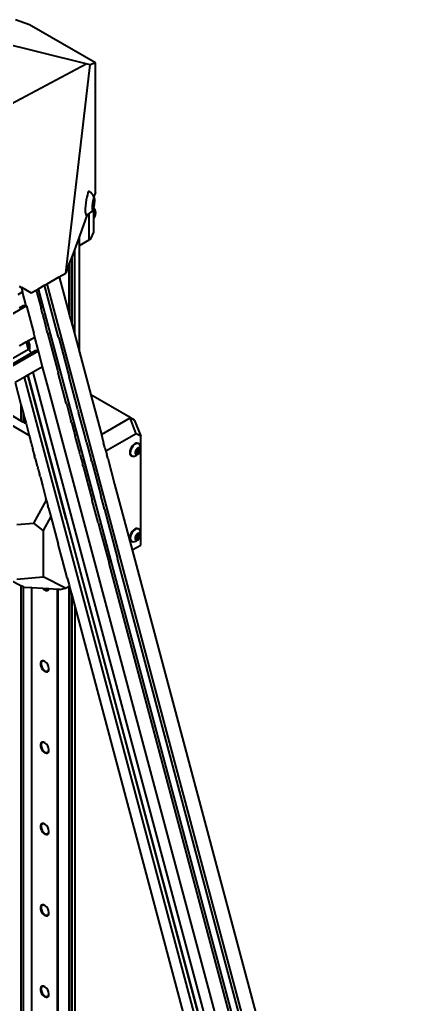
# Model space of a CAD drawing. Header units: millimetres. Extents: x 15 to 415, y 5 to 292.
# Drawn here: x 328.86 to 348.05, y 110.38 to 159.8 of the extents above; entities that cross this region are included whole.
import ezdxf

# ---------------------------------------------------------------- set-up
doc = ezdxf.new("R2010")
doc.units = ezdxf.units.MM
doc.layers.add('Geometries', color=7, linetype='Continuous')

msp = doc.modelspace()

# ---------------------------------------------------------------- linework, layer by layer
at = {"layer": 'Geometries', "linetype": 'Continuous', "lineweight": 40}
for p, q in [((329.3545, 159.5512), (328.6518, 159.8013)), ((332.6588, 157.6435), (329.3545, 159.5512)), ((332.1962, 157.5874), (327.2362, 158.8171)), ((332.6588, 157.6435), (332.3882, 157.5301)), ((332.6588, 151.122), (332.6588, 157.6435)), ((326.6545, 154.6256), (332.1962, 157.5874)), ((331.1726, 147.0853), (332.3882, 157.5301)), ((332.3882, 157.5301), (332.1962, 157.5874)), ((332.3473, 151.1807), (332.3075, 151.1855)), ((332.5833, 150.7705), (332.5788, 150.7672)), ((332.5876, 150.9288), (332.5838, 150.9185)), ((332.6588, 151.122), (332.5876, 150.9288)), ((332.5876, 150.9107), (332.5876, 150.9288)), ((332.5876, 150.3363), (332.5876, 150.397)), ((332.5876, 150.2488), (332.5876, 150.3363)), ((332.5876, 150.1924), (332.5876, 150.2488)), ((332.2528, 150.0193), (331.8547, 148.9378)), ((332.1629, 150.0069), (332.2026, 150.002)), ((332.349, 148.7502), (332.349, 150.0706)), ((332.5876, 149.8579), (332.5876, 150.1924)), ((332.5876, 149.8521), (332.5876, 149.8579)), ((332.5876, 149.1398), (332.5876, 149.8521)), ((331.8547, 148.9378), (331.6047, 148.2588)), ((331.8547, 148.4648), (331.8547, 148.9378)), ((331.8547, 148.4648), (332.349, 148.7502)), ((332.4334, 148.7989), (332.349, 148.7502)), ((332.4334, 148.7989), (332.5876, 149.1398)), ((331.6047, 148.2588), (331.4866, 147.9382)), ((331.6047, 148.2588), (331.6047, 144.0516)), ((331.8547, 143.1142), (331.8547, 148.4648)), ((331.4866, 147.9382), (331.3802, 147.6493)), ((331.4866, 144.4942), (331.4866, 147.9382)), ((331.3463, 147.5571), (331.1726, 147.0853)), ((331.3802, 147.6493), (331.3463, 147.5571)), ((331.3463, 145.0203), (331.3463, 147.5571)), ((331.3802, 144.8931), (331.3802, 147.6493)), ((330.2361, 146.5446), (330.8459, 146.8967)), ((330.8459, 146.8967), (331.1726, 147.0853)), ((330.8459, 146.8967), (331.3463, 145.0203)), ((328.839, 146.434), (328.9251, 146.3844)), ((328.9251, 146.3844), (328.926, 146.3839)), ((328.926, 146.3839), (328.9522, 146.3687)), ((328.9522, 146.3687), (328.9623, 146.3311)), ((328.9522, 146.3687), (329.4418, 146.086)), ((329.0134, 146.1392), (328.9623, 146.3311)), ((329.6881, 146.2282), (329.8111, 146.2992)), ((329.8111, 146.2992), (330.1119, 146.4729)), ((347.1611, 81.2391), (329.8111, 146.2992)), ((330.1119, 146.4729), (330.2361, 146.5446)), ((330.7933, 143.9177), (330.1119, 146.4729)), ((347.0457, 83.5108), (330.2361, 146.5446)), ((328.7874, 146.0087), (328.9251, 146.0882)), ((328.9251, 146.0882), (328.9262, 146.0888)), ((329.0087, 146.1365), (328.9262, 146.0888)), ((329.0134, 146.1392), (329.0087, 146.1365)), ((329.1952, 145.4372), (329.0087, 146.1365)), ((329.4418, 146.086), (329.6881, 146.2282)), ((329.6881, 146.2282), (329.931, 145.3173)), ((329.2009, 145.4363), (300.9166, 129.1064)), ((328.8514, 145.3444), (329.0514, 145.4598)), ((329.1952, 145.4372), (329.0514, 145.4598)), ((329.2009, 145.4363), (329.1952, 145.4372)), ((329.2009, 145.4363), (329.4675, 144.4365)), ((330.0112, 145.0166), (329.931, 145.3173)), ((330.0112, 145.0166), (330.1608, 144.4554)), ((331.3463, 145.0203), (331.3802, 144.8931)), ((331.3802, 144.8931), (331.4866, 144.4942)), ((329.4675, 144.4365), (329.5669, 144.0639)), ((330.1608, 144.4554), (330.1711, 144.4169)), ((330.2118, 144.2643), (330.1711, 144.4169)), ((331.4866, 144.4942), (331.6047, 144.0516)), ((329.4675, 143.785), (329.5308, 143.8216)), ((329.6133, 143.8692), (329.5308, 143.8216)), ((329.6181, 143.872), (329.5669, 144.0639)), ((329.6181, 143.872), (329.6133, 143.8692)), ((329.7998, 143.17), (329.6133, 143.8692)), ((330.2584, 144.0895), (330.2118, 144.2643)), ((330.2584, 144.0895), (330.758, 142.2161)), ((330.8172, 143.8281), (330.7933, 143.9177)), ((330.8172, 143.8281), (331.3361, 141.8826)), ((331.6047, 144.0516), (331.8547, 143.1142)), ((328.8751, 143.443), (328.841, 143.4233)), ((328.8751, 143.443), (328.8798, 143.4457)), ((328.9251, 143.4719), (328.8798, 143.4457)), ((328.9251, 143.4719), (328.9681, 143.4967)), ((329.0471, 143.5423), (328.9681, 143.4967)), ((328.9681, 143.4967), (328.9681, 143.4967)), ((329.0471, 143.5423), (329.0565, 143.5478)), ((329.1974, 143.6291), (329.0565, 143.5478)), ((329.2525, 143.6609), (329.1974, 143.6291)), ((329.2974, 143.2542), (329.1974, 143.6291)), ((329.2786, 143.676), (329.2525, 143.6609)), ((329.3611, 143.2536), (329.2525, 143.6609)), ((329.3058, 143.6916), (329.2786, 143.676)), ((329.3058, 143.6916), (329.3797, 143.7343)), ((329.392, 143.7415), (329.3797, 143.7343)), ((329.392, 143.7415), (329.4675, 143.785)), ((329.2974, 143.2542), (301.429, 127.1644)), ((301.4911, 126.9316), (329.456, 143.0772)), ((329.8055, 143.1691), (301.5212, 126.8392)), ((329.3462, 143.1997), (329.2974, 143.2542)), ((329.3878, 143.1532), (329.3462, 143.1997)), ((329.456, 143.0772), (329.3878, 143.1532)), ((329.456, 143.0772), (329.656, 143.1926)), ((329.7998, 143.17), (329.656, 143.1926)), ((329.8055, 143.1691), (329.7998, 143.17)), ((330.0141, 142.3869), (329.8055, 143.1691)), ((331.8547, 143.1142), (332.4255, 140.9735)), ((330.0094, 142.3842), (329.5335, 142.1095)), ((330.0141, 142.3869), (330.0094, 142.3842)), ((330.3692, 141.0349), (330.0094, 142.3842)), ((329.106, 141.8626), (328.6301, 141.5879)), ((329.2651, 141.9545), (329.106, 141.8626)), ((345.1234, 81.7994), (329.106, 141.8626)), ((329.2711, 141.958), (329.2651, 141.9545)), ((329.2651, 141.9545), (345.3404, 81.6741)), ((329.5335, 142.1095), (329.2711, 141.958)), ((331.1959, 134.7401), (329.2711, 141.958)), ((330.3752, 138.9535), (329.5335, 142.1095)), ((330.758, 142.2161), (330.7933, 142.0835)), ((331.2011, 140.5546), (330.7933, 142.0835)), ((331.6419, 140.7358), (331.3361, 141.8826)), ((328.6301, 141.5879), (328.9251, 140.4819)), ((346.3556, 81.088), (330.3692, 141.0349)), ((332.4255, 140.9735), (332.9583, 138.9755)), ((334.4038, 139.8314), (332.4255, 140.9735)), ((328.9251, 140.4819), (329.0471, 140.0245)), ((328.9251, 140.4819), (328.9251, 139.6743)), ((331.2011, 140.5546), (331.2355, 140.4255)), ((331.2355, 140.4255), (331.4333, 139.6837)), ((331.7792, 140.2209), (331.6419, 140.7358)), ((329.337, 138.9373), (327.4848, 140.0066)), ((328.3948, 139.9805), (328.9251, 139.6743)), ((329.0471, 140.0245), (329.0998, 139.8268)), ((329.0471, 139.6039), (329.0471, 140.0245)), ((331.7792, 140.2209), (331.8136, 140.0917)), ((332.0886, 139.0608), (331.8136, 140.0917)), ((328.9251, 139.6743), (329.0471, 139.6039)), ((329.0471, 139.6039), (329.0998, 139.5735)), ((329.0998, 139.8268), (329.1797, 139.5274)), ((329.0998, 139.5735), (329.0998, 139.8268)), ((329.0998, 139.5735), (329.1797, 139.5274)), ((329.1797, 139.5274), (329.337, 138.9373)), ((331.4583, 139.59), (331.4333, 139.6837)), ((331.4583, 139.59), (331.4718, 139.5394)), ((331.4718, 139.5394), (331.6419, 138.9016)), ((332.9583, 138.9755), (334.405, 139.8107)), ((334.4038, 139.8314), (334.405, 139.8107)), ((334.4038, 139.8314), (334.6083, 139.7133)), ((334.7085, 139.0231), (334.405, 139.8107)), ((334.6269, 139.6826), (334.6083, 139.7133)), ((334.6269, 139.6826), (334.9304, 138.895)), ((329.337, 138.9373), (329.4224, 138.617)), ((330.3752, 138.9535), (330.3753, 138.9532)), ((345.7884, 81.156), (330.3753, 138.9532)), ((331.6869, 138.7326), (331.6419, 138.9016)), ((332.2187, 138.5728), (332.0886, 139.0608)), ((332.9583, 138.9755), (333.038, 138.6769)), ((334.7085, 139.0231), (333.1808, 138.1411)), ((334.9304, 138.895), (334.7085, 139.0231)), ((334.9304, 138.3014), (334.9304, 138.895)), ((329.4224, 138.617), (329.4242, 138.6103)), ((329.43, 138.5885), (329.4242, 138.6103)), ((329.43, 138.5885), (329.4424, 138.5422)), ((329.4424, 138.5422), (329.45, 138.5136)), ((329.45, 138.5136), (329.4675, 138.4479)), ((329.4801, 138.4009), (329.4675, 138.4479)), ((329.4801, 138.4009), (329.5067, 138.3008)), ((331.8366, 138.1715), (331.6869, 138.7326)), ((332.2187, 138.5728), (332.2967, 138.2803)), ((333.038, 138.6769), (333.0688, 138.5611)), ((333.1327, 138.3218), (333.0688, 138.5611)), ((334.8354, 138.5218), (334.8135, 138.5344)), ((329.5067, 138.3008), (329.5208, 138.2482)), ((329.5979, 137.9591), (329.5208, 138.2482)), ((329.5979, 137.9591), (329.5982, 137.9577)), ((329.5982, 137.9577), (329.6062, 137.9279)), ((329.6095, 137.9156), (329.6062, 137.9279)), ((329.6095, 137.9156), (329.6131, 137.9019)), ((329.6464, 137.777), (329.6131, 137.9019)), ((331.8366, 138.1715), (331.84, 138.1587)), ((331.84, 138.1587), (331.8547, 138.1037)), ((331.8917, 137.9649), (331.8547, 138.1037)), ((331.8917, 137.9649), (331.9157, 137.8747)), ((331.9157, 137.8747), (332.023, 137.4726)), ((332.2967, 138.2803), (332.4468, 137.7173)), ((333.1327, 138.3218), (333.1689, 138.1859)), ((333.1691, 138.1853), (333.1689, 138.1859)), ((333.1691, 138.1853), (333.1808, 138.1411)), ((333.1808, 138.1411), (333.2257, 137.9731)), ((333.2754, 137.7867), (333.2257, 137.9731)), ((334.4573, 137.9174), (334.4792, 137.9047)), ((334.68, 138.0839), (334.6802, 138.0822)), ((334.6801, 138.0839), (334.7676, 138.1927)), ((334.6803, 138.0821), (334.7813, 138.0238)), ((334.7676, 138.1927), (334.7676, 138.2505)), ((334.7676, 138.1927), (334.8696, 138.1338)), ((334.9304, 134.0148), (334.9304, 138.2672)), ((329.6464, 137.777), (329.7469, 137.4004)), ((329.7469, 137.4004), (329.7504, 137.3872)), ((329.7504, 137.3872), (329.7661, 137.3284)), ((332.03, 137.4462), (332.023, 137.4726)), ((332.0438, 137.3944), (332.03, 137.4462)), ((332.0438, 137.3944), (332.5006, 135.6815)), ((332.472, 137.6231), (332.4468, 137.7173)), ((332.472, 137.6231), (332.9245, 135.9262)), ((333.2754, 137.7867), (333.6222, 136.4861)), ((329.7677, 137.3221), (329.7661, 137.3284)), ((329.7677, 137.3221), (329.7722, 137.3054)), ((329.7722, 137.3054), (329.7757, 137.2924)), ((329.7938, 137.2243), (329.7757, 137.2924)), ((329.7938, 137.2243), (329.8397, 137.0524)), ((329.8397, 137.0524), (329.8511, 137.0095)), ((329.8833, 136.8886), (329.8511, 137.0095)), ((329.8833, 136.8886), (329.9004, 136.8247)), ((329.9004, 136.8247), (330.0208, 136.373)), ((333.6222, 136.4861), (334.5017, 133.1882)), ((330.0208, 136.373), (330.1812, 135.7718)), ((333.0246, 135.551), (332.9245, 135.9262)), ((329.578, 134.5312), (330.2048, 135.6833)), ((330.204, 135.686), (330.1812, 135.7718)), ((330.204, 135.686), (330.2048, 135.6833)), ((330.2048, 135.6833), (330.2794, 135.4035)), ((330.3043, 135.3102), (330.2794, 135.4035)), ((332.5025, 135.6744), (332.5006, 135.6815)), ((332.7977, 134.5674), (332.5025, 135.6744)), ((333.1092, 135.2335), (333.0246, 135.551)), ((330.3089, 135.2928), (330.3043, 135.3102)), ((330.3089, 135.2928), (330.3753, 135.044)), ((330.3753, 135.044), (330.4237, 134.8622)), ((333.1092, 135.2335), (333.2959, 134.5333)), ((328.715, 134.4733), (329.578, 134.5312)), ((330.0399, 134.1568), (329.578, 134.5312)), ((330.4237, 134.8622), (330.0399, 134.1568)), ((330.4237, 134.8622), (330.7933, 133.4762)), ((331.1959, 134.7401), (345.3486, 81.6694)), ((332.7977, 134.5674), (332.9385, 134.0394)), ((333.2959, 134.5333), (333.7677, 132.7644)), ((330.0399, 134.1568), (330.0399, 131.835)), ((332.9385, 134.0394), (333.3438, 132.5197)), ((334.7676, 133.9061), (334.7676, 133.9639)), ((334.8354, 134.2352), (334.8135, 134.2478)), ((334.9304, 133.4357), (334.9304, 133.9806)), ((331.0062, 132.678), (330.7933, 133.4762)), ((334.4792, 133.6181), (334.4573, 133.6307)), ((334.5017, 133.1882), (334.9304, 133.4357)), ((334.68, 133.7973), (334.6802, 133.7955)), ((334.6801, 133.7973), (334.7676, 133.9061)), ((334.6803, 133.7955), (334.7813, 133.7372)), ((334.7676, 133.9061), (334.8696, 133.8472)), ((334.5017, 133.1882), (348.048, 82.3915)), ((331.2435, 131.7883), (331.0062, 132.678)), ((346.4288, 83.4528), (333.3438, 132.5197)), ((346.8764, 83.6085), (333.7677, 132.7644)), ((328.9251, 131.3918), (328.4381, 131.6391)), ((328.715, 131.7223), (330.0399, 131.835)), ((331.1669, 131.2629), (330.0399, 131.835)), ((331.2435, 131.7883), (331.3361, 131.4411)), ((329.0471, 131.3299), (328.9251, 131.3918)), ((328.9251, 131.3918), (328.9251, 99.0248)), ((329.0965, 131.3048), (329.0471, 131.3299)), ((329.0471, 100.8108), (329.0471, 131.3299)), ((329.4675, 131.2822), (329.0965, 131.3048)), ((330.0282, 131.2481), (329.4675, 131.2822)), ((329.4675, 100.7733), (329.4675, 131.2822)), ((330.0821, 131.2448), (330.0282, 131.2481)), ((330.3064, 131.2312), (330.0821, 131.2448)), ((330.3177, 131.2305), (330.3064, 131.2312)), ((330.758, 131.2037), (330.3177, 131.2305)), ((330.7933, 131.2015), (330.758, 131.2037)), ((330.758, 98.8228), (330.758, 131.2037)), ((330.8982, 131.1951), (330.7933, 131.2015)), ((330.7933, 98.8139), (330.7933, 131.2015)), ((330.8982, 131.1951), (331.1669, 131.2629)), ((331.1669, 131.2629), (331.3463, 131.3665)), ((331.3361, 131.4411), (331.3547, 131.3713)), ((331.3463, 131.3665), (331.3547, 131.3713)), ((331.3463, 99.1336), (331.3463, 131.3665)), ((331.3547, 131.3713), (331.3802, 131.2754)), ((331.3802, 131.2754), (331.4866, 130.8765)), ((331.3802, 99.1532), (331.3802, 131.2754)), ((331.4866, 130.8765), (331.6419, 130.2944)), ((331.4866, 99.2147), (331.4866, 130.8765)), ((331.6419, 130.2944), (343.1865, 87.0035)), ((331.6419, 99.5179), (331.6419, 130.2944))]:
    msp.add_line(p, q, dxfattribs=at)
at = {"layer": 'Geometries', "linetype": 'Continuous', "lineweight": 40, "flags": 128}
for points in [[(332.6137, 150.8479), (332.6132, 150.8492), (332.6112, 150.8541), (332.609, 150.8582), (332.6067, 150.8615), (332.6043, 150.8639), (332.6017, 150.8656), (332.599, 150.8664), (332.5963, 150.8664), (332.5935, 150.8656), (332.5906, 150.864), (332.5877, 150.8616), (332.5847, 150.8585), (332.582, 150.8551), (332.5793, 150.8511), (332.5765, 150.8467), (332.5738, 150.8417), (332.5711, 150.8363), (332.5685, 150.8306), (332.5659, 150.8245), (332.5633, 150.8181), (332.5608, 150.8114), (332.5582, 150.8042), (332.5555, 150.7964), (332.5529, 150.7881), (332.5502, 150.7793), (332.5475, 150.77), (332.5448, 150.7603), (332.5421, 150.7502), (332.5395, 150.7396), (332.5368, 150.7285), (332.5343, 150.7175)], [(332.5876, 150.397), (332.5877, 150.3971), (332.5906, 150.4107), (332.5935, 150.4247), (332.5963, 150.4393), (332.599, 150.4542), (332.6017, 150.4694), (332.6043, 150.4849), (332.6067, 150.5006), (332.609, 150.5165), (332.6112, 150.5324), (332.6132, 150.5484), (332.6151, 150.5643), (332.6169, 150.5802), (332.6185, 150.5958), (332.6199, 150.6113), (332.6212, 150.6264), (332.6222, 150.6397), (332.623, 150.6527), (332.6238, 150.6654), (332.6244, 150.6778), (332.6249, 150.6897), (332.6253, 150.7011), (332.6255, 150.712), (332.6257, 150.7226), (332.6257, 150.7327)], [(332.6257, 150.7327), (332.6257, 150.7428), (332.6255, 150.7527), (332.6252, 150.7624), (332.6249, 150.7719), (332.6244, 150.7811), (332.6237, 150.7899), (332.623, 150.7984), (332.6221, 150.8065), (332.6212, 150.8143), (332.6199, 150.8225), (332.6185, 150.8302), (332.6169, 150.8372), (332.6151, 150.8436), (332.6137, 150.8479)], [(332.5343, 150.7175), (332.5339, 150.7155), (332.5309, 150.7019), (332.528, 150.6878), (332.5252, 150.6733), (332.5225, 150.6583), (332.5198, 150.6431), (332.5172, 150.6276), (332.5148, 150.6119), (332.5125, 150.596), (332.5103, 150.5801), (332.5083, 150.5641), (332.5064, 150.5482), (332.5046, 150.5323), (332.503, 150.5167), (332.5016, 150.5013), (332.5003, 150.4861), (332.4993, 150.4728), (332.4985, 150.4598), (332.4977, 150.4471), (332.4971, 150.4348), (332.4966, 150.4228), (332.4962, 150.4114), (332.496, 150.4005), (332.4958, 150.3899), (332.4958, 150.3798), (332.4958, 150.3697), (332.496, 150.3598), (332.4963, 150.3501), (332.4966, 150.3406), (332.4971, 150.3314), (332.4978, 150.3226), (332.4985, 150.3141), (332.4994, 150.306), (332.5003, 150.2983), (332.5016, 150.29), (332.503, 150.2823), (332.5046, 150.2753), (332.5064, 150.2689), (332.5083, 150.2633), (332.5103, 150.2584), (332.5125, 150.2543), (332.5148, 150.251), (332.5172, 150.2486), (332.5198, 150.2469), (332.5225, 150.2461), (332.5252, 150.2461), (332.528, 150.2469), (332.5309, 150.2486), (332.5339, 150.2509), (332.5368, 150.2541), (332.5395, 150.2575), (332.5416, 150.2604)], [(332.5239, 150.3546), (332.527, 150.3517), (332.5324, 150.347), (332.5382, 150.342)], [(332.5416, 150.2604), (332.5422, 150.2614), (332.545, 150.2659), (332.5465, 150.2686)], [(332.5465, 150.2686), (332.5477, 150.2708), (332.5504, 150.2762), (332.553, 150.2819), (332.5556, 150.288), (332.5582, 150.2944), (332.5588, 150.2959)], [(332.5588, 150.2959), (332.5608, 150.3011), (332.5633, 150.3084), (332.566, 150.3161), (332.5686, 150.3244), (332.5713, 150.3332), (332.574, 150.3425), (332.576, 150.3497)], [(332.576, 150.3497), (332.5767, 150.3522), (332.5794, 150.3623), (332.582, 150.3729), (332.5847, 150.384), (332.5876, 150.397)], [(329.3614, 143.2533), (329.3672, 143.287), (329.3714, 143.3315), (329.3723, 143.378), (329.3699, 143.4265), (329.3641, 143.4766), (329.355, 143.5277), (329.3426, 143.5798), (329.327, 143.6324), (329.3085, 143.685), (329.3059, 143.6916)], [(329.3465, 143.1995), (329.3487, 143.2059), (329.3596, 143.245), (329.3614, 143.2533)], [(334.7813, 137.9886), (334.7892, 137.9934), (334.7972, 137.9989), (334.8054, 138.0051), (334.8136, 138.0119), (334.8219, 138.0194), (334.8301, 138.0275), (334.8362, 138.034), (334.8422, 138.0408), (334.848, 138.048), (334.8538, 138.0554), (334.8594, 138.0631), (334.8648, 138.0711), (334.87, 138.0792), (334.875, 138.0875), (334.8797, 138.096), (334.8842, 138.1046), (334.8884, 138.1133), (334.8922, 138.122), (334.8958, 138.1307), (334.899, 138.1394), (334.9019, 138.148), (334.9045, 138.1565), (334.9075, 138.1677), (334.9098, 138.1785), (334.9116, 138.1891), (334.9129, 138.1992), (334.9136, 138.209), (334.9138, 138.2182), (334.9136, 138.2272), (334.9129, 138.2361), (334.9116, 138.2448), (334.9098, 138.2533), (334.9075, 138.2614), (334.9045, 138.2692), (334.9019, 138.2747), (334.899, 138.28), (334.8958, 138.2849), (334.8922, 138.2895), (334.8884, 138.2937), (334.8842, 138.2976), (334.8797, 138.301), (334.875, 138.3041), (334.87, 138.3066), (334.8648, 138.3088), (334.8594, 138.3105), (334.8538, 138.3117), (334.848, 138.3125), (334.8422, 138.3128), (334.8362, 138.3127), (334.8301, 138.3122), (334.8219, 138.3109), (334.8136, 138.3088), (334.8054, 138.3061), (334.7972, 138.3029), (334.7892, 138.2991), (334.7813, 138.2948), (334.7734, 138.2899), (334.7653, 138.2844), (334.7571, 138.2783), (334.7489, 138.2715), (334.7407, 138.264), (334.7325, 138.2558), (334.7264, 138.2493), (334.7204, 138.2425), (334.7145, 138.2354), (334.7087, 138.2279), (334.7031, 138.2202), (334.6977, 138.2123), (334.6925, 138.2041), (334.6875, 138.1958), (334.6828, 138.1873), (334.6783, 138.1787), (334.6742, 138.1701), (334.6703, 138.1614), (334.6667, 138.1527), (334.6635, 138.144), (334.6606, 138.1354), (334.658, 138.1269), (334.655, 138.1157), (334.6527, 138.1048), (334.6509, 138.0943), (334.6496, 138.0841), (334.6489, 138.0744), (334.6487, 138.0651), (334.6489, 138.0561), (334.6496, 138.0473), (334.6509, 138.0385), (334.6527, 138.0301), (334.655, 138.0219), (334.658, 138.0141), (334.6606, 138.0086), (334.6635, 138.0034), (334.6667, 137.9984), (334.6703, 137.9938), (334.6742, 137.9896), (334.6783, 137.9857), (334.6828, 137.9823), (334.6875, 137.9793), (334.6925, 137.9767), (334.6977, 137.9746), (334.7031, 137.9729), (334.7087, 137.9716), (334.7145, 137.9709), (334.7204, 137.9705), (334.7264, 137.9706), (334.7325, 137.9712), (334.7407, 137.9725), (334.7489, 137.9745), (334.7571, 137.9772), (334.7653, 137.9805), (334.7734, 137.9843), (334.7813, 137.9886)], [(334.6794, 138.0908), (334.68, 138.0843), (334.68, 138.0839)], [(334.6802, 138.0822), (334.681, 138.0768), (334.6824, 138.0688), (334.6839, 138.0621), (334.6856, 138.0551), (334.6877, 138.0478), (334.6901, 138.04), (334.6929, 138.0317)], [(334.6929, 138.0317), (334.6951, 138.0329), (334.6975, 138.0338), (334.7001, 138.0346), (334.7028, 138.0352), (334.7057, 138.0357), (334.7097, 138.036), (334.7139, 138.0361), (334.7185, 138.036), (334.7234, 138.0357), (334.7287, 138.0351), (334.7345, 138.0343), (334.7407, 138.0332), (334.7475, 138.0319), (334.7533, 138.0307), (334.7596, 138.0293), (334.7663, 138.0277), (334.7735, 138.0259), (334.7813, 138.0238)], [(334.8696, 138.2516), (334.8619, 138.2537), (334.8547, 138.2555), (334.848, 138.2571), (334.8417, 138.2585), (334.8359, 138.2597), (334.8291, 138.261), (334.8229, 138.2621), (334.8171, 138.2629), (334.8118, 138.2635), (334.8068, 138.2638), (334.8023, 138.2639), (334.798, 138.2638), (334.7941, 138.2635), (334.7912, 138.263), (334.7885, 138.2624), (334.7859, 138.2616), (334.7835, 138.2607), (334.7813, 138.2595)], [(334.7813, 138.0238), (334.7835, 138.0316), (334.7859, 138.039), (334.7885, 138.0459), (334.7912, 138.0526), (334.7941, 138.0588), (334.798, 138.0663), (334.8023, 138.0734), (334.8068, 138.0802), (334.8118, 138.0867), (334.8171, 138.093), (334.8229, 138.099), (334.8291, 138.105), (334.8359, 138.1108), (334.8417, 138.1154), (334.848, 138.12), (334.8547, 138.1246), (334.8619, 138.1292), (334.8696, 138.1338)], [(334.856, 138.2006), (334.8562, 138.2073), (334.8568, 138.2139), (334.857, 138.2155)], [(334.8696, 138.1338), (334.8669, 138.142), (334.8645, 138.1498), (334.8624, 138.1572), (334.8607, 138.1642), (334.8592, 138.1709), (334.8578, 138.1788), (334.8568, 138.1864), (334.8562, 138.1936), (334.856, 138.2006)], [(334.857, 138.2155), (334.8578, 138.2203), (334.8592, 138.2266), (334.8607, 138.2316), (334.8624, 138.2366), (334.8645, 138.2415), (334.8669, 138.2466), (334.8696, 138.2516)], [(334.7813, 133.702), (334.7892, 133.7068), (334.7972, 133.7123), (334.8054, 133.7185), (334.8136, 133.7253), (334.8219, 133.7328), (334.8301, 133.7409), (334.8362, 133.7474), (334.8422, 133.7542), (334.848, 133.7614), (334.8538, 133.7688), (334.8594, 133.7765), (334.8648, 133.7845), (334.87, 133.7926), (334.875, 133.8009), (334.8797, 133.8094), (334.8842, 133.818), (334.8884, 133.8267), (334.8922, 133.8354), (334.8958, 133.8441), (334.899, 133.8527), (334.9019, 133.8614), (334.9045, 133.8699), (334.9075, 133.8811), (334.9098, 133.8919), (334.9116, 133.9025), (334.9129, 133.9126), (334.9136, 133.9224), (334.9138, 133.9316), (334.9136, 133.9406), (334.9129, 133.9495), (334.9116, 133.9582), (334.9098, 133.9667), (334.9075, 133.9748), (334.9045, 133.9826), (334.9019, 133.9881), (334.899, 133.9934), (334.8958, 133.9983), (334.8922, 134.0029), (334.8884, 134.0071), (334.8842, 134.011), (334.8797, 134.0144), (334.875, 134.0174), (334.87, 134.02), (334.8648, 134.0222), (334.8594, 134.0239), (334.8538, 134.0251), (334.848, 134.0259), (334.8422, 134.0262), (334.8362, 134.0261), (334.8301, 134.0256), (334.8219, 134.0242), (334.8136, 134.0222), (334.8054, 134.0195), (334.7972, 134.0163), (334.7892, 134.0124), (334.7813, 134.0082), (334.7734, 134.0033), (334.7653, 133.9978), (334.7571, 133.9917), (334.7489, 133.9848), (334.7407, 133.9774), (334.7325, 133.9692), (334.7264, 133.9627), (334.7204, 133.9559), (334.7145, 133.9488), (334.7087, 133.9413), (334.7031, 133.9336), (334.6977, 133.9257), (334.6925, 133.9175), (334.6875, 133.9092), (334.6828, 133.9007), (334.6783, 133.8921), (334.6742, 133.8835), (334.6703, 133.8748), (334.6667, 133.8661), (334.6635, 133.8574), (334.6606, 133.8488), (334.658, 133.8402), (334.655, 133.8291), (334.6527, 133.8182), (334.6509, 133.8077), (334.6496, 133.7975), (334.6489, 133.7878), (334.6487, 133.7785), (334.6489, 133.7695), (334.6496, 133.7606), (334.6509, 133.7519), (334.6527, 133.7435), (334.655, 133.7353), (334.658, 133.7275), (334.6606, 133.722), (334.6635, 133.7168), (334.6667, 133.7118), (334.6703, 133.7072), (334.6742, 133.703), (334.6783, 133.6991), (334.6828, 133.6957), (334.6875, 133.6927), (334.6925, 133.6901), (334.6977, 133.688), (334.7031, 133.6863), (334.7087, 133.685), (334.7145, 133.6843), (334.7204, 133.6839), (334.7264, 133.684), (334.7325, 133.6845), (334.7407, 133.6859), (334.7489, 133.6879), (334.7571, 133.6906), (334.7653, 133.6939), (334.7734, 133.6977), (334.7813, 133.702)], [(334.8696, 133.965), (334.8619, 133.9671), (334.8547, 133.9689), (334.848, 133.9705), (334.8417, 133.9719), (334.8359, 133.9731), (334.8291, 133.9744), (334.8229, 133.9755), (334.8171, 133.9763), (334.8118, 133.9769), (334.8068, 133.9772), (334.8023, 133.9773), (334.798, 133.9772), (334.7941, 133.9769), (334.7912, 133.9764), (334.7885, 133.9758), (334.7859, 133.975), (334.7835, 133.9741), (334.7813, 133.9729)], [(334.856, 133.914), (334.8562, 133.9207), (334.8568, 133.9273), (334.857, 133.9289)], [(334.857, 133.9289), (334.8578, 133.9337), (334.8592, 133.94), (334.8607, 133.945), (334.8624, 133.95), (334.8645, 133.9549), (334.8669, 133.96), (334.8696, 133.965)], [(334.6794, 133.8042), (334.68, 133.7977), (334.68, 133.7973)], [(334.6802, 133.7955), (334.681, 133.7902), (334.6824, 133.7822), (334.6839, 133.7755), (334.6856, 133.7685), (334.6877, 133.7611), (334.6901, 133.7534), (334.6929, 133.7451)], [(334.6929, 133.7451), (334.6951, 133.7463), (334.6975, 133.7472), (334.7001, 133.748), (334.7028, 133.7486), (334.7057, 133.7491), (334.7097, 133.7494), (334.7139, 133.7495), (334.7185, 133.7494), (334.7234, 133.7491), (334.7287, 133.7485), (334.7345, 133.7477), (334.7407, 133.7466), (334.7475, 133.7453), (334.7533, 133.7441), (334.7596, 133.7427), (334.7663, 133.7411), (334.7735, 133.7393), (334.7813, 133.7372)], [(334.7813, 133.7372), (334.7835, 133.745), (334.7859, 133.7524), (334.7885, 133.7593), (334.7912, 133.7659), (334.7941, 133.7722), (334.798, 133.7797), (334.8023, 133.7868), (334.8068, 133.7936), (334.8118, 133.8001), (334.8171, 133.8064), (334.8229, 133.8124), (334.8291, 133.8184), (334.8359, 133.8242), (334.8417, 133.8288), (334.848, 133.8334), (334.8547, 133.838), (334.8619, 133.8425), (334.8696, 133.8472)], [(334.8696, 133.8472), (334.8669, 133.8554), (334.8645, 133.8632), (334.8624, 133.8706), (334.8607, 133.8776), (334.8592, 133.8843), (334.8578, 133.8922), (334.8568, 133.8998), (334.8562, 133.907), (334.856, 133.914)]]:
    msp.add_lwpolyline(points, dxfattribs=at)
at = {"layer": 'Geometries', "linetype": 'Continuous', "lineweight": 40}
for centre, radius, start, end in [((331.9912, 150.6262), 0.6608, 26.25751, 56.55341), ((331.9912, 150.6262), 0.6608, 25.50692, 26.25751), ((331.9912, 150.6262), 0.6608, 19.60524, 25.50692), ((331.9912, 150.6262), 0.6608, 302.77843, 326.40038), ((332.2803, 150.0857), 0.3965, 332.52099, 39.19017), ((331.9912, 150.6262), 0.6608, 289.45391, 293.31924), ((331.9912, 150.6262), 0.6608, 293.31924, 302.77843), ((334.5342, 138.2843), 0.3965, 2.47035, 27.47901), ((334.5342, 138.2843), 0.3965, 272.52099, 357.52965), ((334.5342, 138.2843), 0.3965, 357.52965, 2.47035), ((334.5342, 133.9977), 0.3965, 272.52099, 357.52965), ((334.5342, 133.9977), 0.3965, 2.47035, 27.47901), ((334.5342, 133.9977), 0.3965, 357.52965, 2.47035)]:
    msp.add_arc(centre, radius, start, end, dxfattribs=at)
for centre, major_axis, ratio, start_param, end_param in [((332.2749, 150.5913), (0.0723, 0.5893), 0.1697593, 0, 3.1415927), ((332.2749, 150.5913), (0.0723, 0.5893), 0.1697593, 6.1989304, 6.2831853), ((332.5608, 150.5563), (0.0264, 0.2149), 0.1697593, 0.2125528, 0.9448634), ((332.5608, 150.5563), (0.0264, 0.2149), 0.1697593, 0.1023342, 0.2125528), ((332.5608, 150.5563), (0.0264, 0.2149), 0.1697593, 1.9920609, 2.1967293), ((332.5608, 150.5563), (0.0264, 0.2149), 0.1697593, 2.1967293, 2.8103437), ((332.5608, 150.5563), (0.0264, 0.2149), 0.1697593, 1.1495317, 1.9920609), ((332.5608, 150.5563), (0.0264, 0.2149), 0.1697593, 2.8103437, 3.2439268), ((332.5608, 150.5563), (0.0264, 0.2149), 0.1697593, 0.9448634, 1.1495317), ((332.4034, 150.1568), (-0.1781, 0.3085), 0.5773503, 3.4943092, 4.6774708), ((332.2749, 150.5913), (0.0723, 0.5893), 0.1697593, 3.1415927, 3.2258476), ((332.3815, 150.1442), (-0.1781, 0.3085), 0.5773503, 3.3144742, 4.5395075), ((332.4034, 150.1568), (-0.1781, 0.3085), 0.5773503, 3.1765108, 3.4943092), ((334.6354, 138.2259), (0.1781, 0.3085), 0.5773503, 0, 3.1415927), ((334.6573, 138.2132), (0.1781, 0.3085), 0.5773503, 0, 3.1415927), ((334.6573, 138.2132), (0.1781, 0.3085), 0.5773503, 5.9304687, 6.2831853), ((334.6573, 138.2132), (0.1781, 0.3085), 0.5773503, 3.1415927, 3.4943092), ((334.7813, 138.1417), (0.0722, 0.125), 0.5773503, 2.2891311, 2.8797933), ((334.7813, 138.1417), (0.0722, 0.125), 0.5773503, 1.8325957, 2.2891311), ((334.7813, 138.1417), (0.0722, 0.125), 0.5773503, 0.9200385, 1.8325957), ((334.7813, 138.1417), (0.0722, 0.125), 0.5773503, 2.8797933, 3.9269908), ((334.7813, 138.1417), (0.0722, 0.125), 0.5773503, 0.7853982, 0.9200385), ((334.7813, 138.1417), (0.0722, 0.125), 0.5773503, 6.0213859, 7.0685835), ((334.7813, 138.1417), (0.0722, 0.125), 0.5773503, 3.9269908, 4.9741884), ((334.7813, 138.1417), (0.0722, 0.125), 0.5773503, 4.9741884, 6.0213859), ((334.6354, 133.9393), (0.1781, 0.3085), 0.5773503, 0, 3.1415927), ((334.6573, 133.9266), (0.1781, 0.3085), 0.5773503, 0, 3.1415927), ((334.7813, 133.8551), (0.0722, 0.125), 0.5773503, 0.9200385, 1.8325957), ((334.7813, 133.8551), (0.0722, 0.125), 0.5773503, 0.7853982, 0.9200385), ((334.7813, 133.8551), (0.0722, 0.125), 0.5773503, 6.0213859, 7.0685835), ((334.6573, 133.9266), (0.1781, 0.3085), 0.5773503, 5.9304687, 6.2831853), ((334.7813, 133.8551), (0.0722, 0.125), 0.5773503, 4.9741884, 6.0213859), ((334.6573, 133.9266), (0.1781, 0.3085), 0.5773503, 3.1415927, 3.4943092), ((334.7813, 133.8551), (0.0722, 0.125), 0.5773503, 2.2891311, 2.8797933), ((334.7813, 133.8551), (0.0722, 0.125), 0.5773503, 1.8325957, 2.2891311), ((334.7813, 133.8551), (0.0722, 0.125), 0.5773503, 2.8797933, 3.9269908), ((334.7813, 133.8551), (0.0722, 0.125), 0.5773503, 3.9269908, 4.9741884), ((330.1128, 131.4295), (0.1531, -0.2652), 0.5773503, 5.096748, 6.7400418), ((330.1304, 131.4397), (-0.1406, 0.2436), 0.5773503, 2.1109614, 3.4426432), ((330.1128, 127.347), (-0.1531, 0.2652), 0.5773503, 5.4559893, 10.2101761), ((330.1304, 127.3572), (0.1406, -0.2436), 0.5773503, 2.3996059, 5.4977871), ((330.1128, 127.347), (-0.1531, 0.2652), 0.5773503, 3.9687862, 5.4559893), ((330.1304, 127.3572), (0.1406, -0.2436), 0.5773503, 5.4977871, 7.0251695), ((330.1128, 127.347), (-0.1531, 0.2652), 0.5773503, 3.9269908, 3.9687862), ((330.1128, 123.2645), (-0.1531, 0.2652), 0.5773503, 5.4560046, 10.2101761), ((330.1304, 123.2747), (0.1406, -0.2436), 0.5773503, 2.3996213, 5.4977871), ((330.1128, 123.2645), (-0.1531, 0.2652), 0.5773503, 3.968771, 5.4560046), ((330.1304, 123.2747), (0.1406, -0.2436), 0.5773503, 5.4977871, 7.0251543), ((330.1128, 123.2645), (-0.1531, 0.2652), 0.5773503, 3.9269908, 3.968771), ((330.1128, 119.182), (-0.1531, 0.2652), 0.5773503, 5.4561263, 10.2101761), ((330.1304, 119.1922), (0.1406, -0.2436), 0.5773503, 2.399743, 5.4977871), ((330.1128, 119.182), (-0.1531, 0.2652), 0.5773503, 3.9686527, 5.4561263), ((330.1304, 119.1922), (0.1406, -0.2436), 0.5773503, 5.4977871, 7.0250361), ((330.1128, 119.182), (-0.1531, 0.2652), 0.5773503, 3.9269908, 3.9686527), ((330.1128, 115.0996), (-0.1531, 0.2652), 0.5773503, 5.4561059, 10.2101761), ((330.1304, 115.1098), (0.1406, -0.2436), 0.5773503, 2.3997226, 5.4977871), ((330.1128, 115.0996), (-0.1531, 0.2652), 0.5773503, 3.9686726, 5.4561059), ((330.1304, 115.1098), (0.1406, -0.2436), 0.5773503, 5.4977871, 7.0250559), ((330.1128, 115.0996), (-0.1531, 0.2652), 0.5773503, 3.9269908, 3.9686726), ((330.1128, 111.0171), (-0.1531, 0.2652), 0.5773503, 5.4560739, 10.2101761), ((330.1304, 111.0273), (0.1406, -0.2436), 0.5773503, 2.3996906, 5.4977871), ((330.1128, 111.0171), (-0.1531, 0.2652), 0.5773503, 3.9687035, 5.4560739), ((330.1304, 111.0273), (0.1406, -0.2436), 0.5773503, 5.4977871, 7.0250868), ((330.1128, 111.0171), (-0.1531, 0.2652), 0.5773503, 3.9269908, 3.9687035)]:
    msp.add_ellipse(centre, major_axis=major_axis, ratio=ratio, start_param=start_param, end_param=end_param, dxfattribs=at)

doc.saveas('drawing.dxf')
